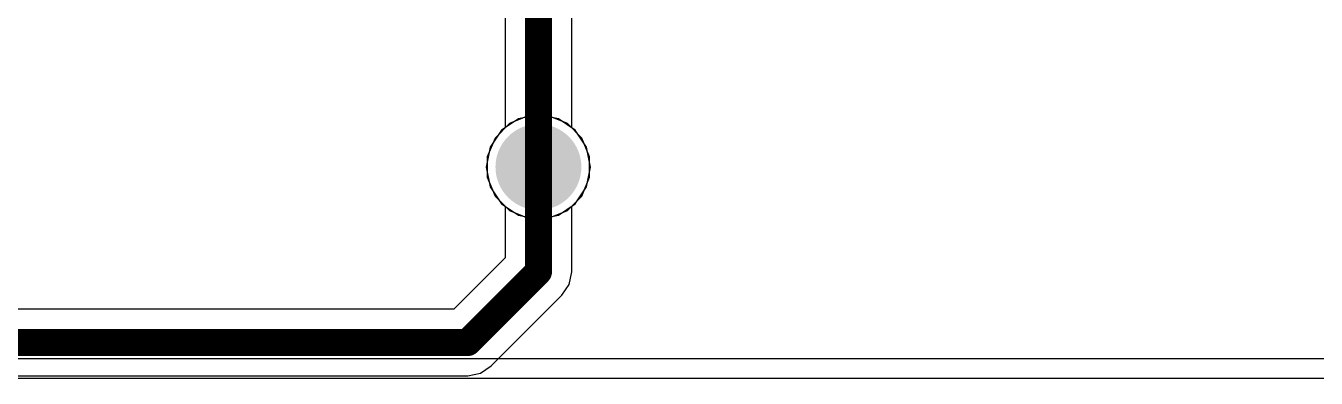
# Model space of a CAD drawing. Header units: inches. Extents: x -0.91 to 3.86, y -0.82 to 4.16.
# Drawn here: x 2.2304 to 2.7052, y 2.0379 to 2.1674 of the extents above; entities that cross this region are included whole.
import ezdxf

# ---------------------------------------------------------------- set-up
doc = ezdxf.new("R2010")
doc.units = ezdxf.units.IN
doc.header["$MEASUREMENT"] = 0
for name, color, linetype in [('Bottom Layer 1', 5, 'Continuous'), ('Bottom Solder', 6, 'Continuous'), ('GND+Signal', 16, 'Continuous'), ('PWR+Signal', 76, 'Continuous'), ('Top Layer 1', 1, 'Continuous'), ('Top Solder', 216, 'Continuous'), ('Via Holes', 16, 'Continuous')]:
    doc.layers.add(name, color=color, linetype=linetype)

msp = doc.modelspace()

# ---------------------------------------------------------------- hatches: boundary and pattern name
at = {"layer": 'Bottom Layer 1'}
h = msp.add_hatch(color=5, dxfattribs=at)
edge = h.paths.add_edge_path()
edge.add_arc((2.419, 2.1155), 0.01181, 0, 360)
at = {"layer": 'Bottom Solder'}
h = msp.add_hatch(color=6, dxfattribs=at)
edge = h.paths.add_edge_path()
edge.add_arc((2.419, 2.1155), 0.01581, 0, 360)
at = {"layer": 'GND+Signal'}
h = msp.add_hatch(color=16, dxfattribs=at)
edge = h.paths.add_edge_path()
edge.add_arc((2.419, 2.1155), 0.01181, 0, 360)
at = {"layer": 'PWR+Signal'}
h = msp.add_hatch(color=76, dxfattribs=at)
edge = h.paths.add_edge_path()
edge.add_arc((2.419, 2.1155), 0.01181, 0, 360)
at = {"layer": 'Top Layer 1'}
h = msp.add_hatch(color=1, dxfattribs=at)
edge = h.paths.add_edge_path()
edge.add_arc((2.419, 2.1155), 0.01181, 0, 360)
at = {"layer": 'Top Solder'}
h = msp.add_hatch(color=216, dxfattribs=at)
edge = h.paths.add_edge_path()
edge.add_arc((2.419, 2.1155), 0.01581, 0, 360)
at = {"layer": 'Via Holes'}
h = msp.add_hatch(color=7, dxfattribs=at)
edge = h.paths.add_edge_path()
edge.add_arc((2.419, 2.1155), 0.00591, 0, 360)

# ---------------------------------------------------------------- linework, layer by layer
at = {"layer": 'Bottom Layer 1'}
for p, q in [((2.41526, 2.13431), (2.40834, 2.13145)), ((2.42274, 2.13431), (2.41526, 2.13431)), ((2.42966, 2.13145), (2.42274, 2.13431)), ((2.40834, 2.13145), (2.40305, 2.12616)), ((2.43495, 2.12616), (2.42966, 2.13145)), ((2.40305, 2.12616), (2.40019, 2.11924)), ((2.43781, 2.11924), (2.43495, 2.12616)), ((2.40019, 2.11924), (2.40019, 2.11176)), ((2.43781, 2.11176), (2.43781, 2.11924)), ((2.40019, 2.11176), (2.40305, 2.10484)), ((2.43495, 2.10484), (2.43781, 2.11176)), ((2.40305, 2.10484), (2.40676, 2.10113)), ((2.43124, 2.10113), (2.43495, 2.10484)), ((2.40676, 2.10113), (2.40676, 2.08207)), ((2.43124, 2.077), (2.43124, 2.10113)), ((2.40676, 2.08207), (2.38793, 2.06324)), ((2.4303, 2.07232), (2.43124, 2.077)), ((2.42765, 2.06835), (2.4303, 2.07232)), ((2.40165, 2.04235), (2.42765, 2.06835)), ((2.38793, 2.06324), (1.52037, 2.06324)), ((2.39768, 2.0397), (2.40165, 2.04235)), ((1.52037, 2.03876), (2.393, 2.03876)), ((2.393, 2.03876), (2.39768, 2.0397))]:
    msp.add_line(p, q, dxfattribs=at)
for points in [[(2.419, 2.077, 0.01, 0.01, 0), (2.419, 2.1155, 0.01, 0.01, 0)], [(2.393, 2.051, 0.01, 0.01, 0), (2.419, 2.077, 0.01, 0.01, 0)], [(1.506, 2.051, 0.01, 0.01, 0), (2.393, 2.051, 0.01, 0.01, 0)]]:
    msp.add_lwpolyline(points, format="xyseb", dxfattribs=at)
for points in [[(2.4165, 2.1155, 0.005, 0.005, 1), (2.4215, 2.1155, 0.005, 0.005, 1)], [(2.4165, 2.077, 0.005, 0.005, 1), (2.4215, 2.077, 0.005, 0.005, 1)], [(2.4165, 2.077, 0.005, 0.005, 1), (2.4215, 2.077, 0.005, 0.005, 1)], [(2.3905, 2.051, 0.005, 0.005, 1), (2.3955, 2.051, 0.005, 0.005, 1)], [(2.3905, 2.051, 0.005, 0.005, 1), (2.3955, 2.051, 0.005, 0.005, 1)]]:
    msp.add_lwpolyline(points, format="xyseb", close=True, dxfattribs=at)
at = {"layer": 'GND+Signal'}
for p, q in [((2.41166, 2.13322), (2.40544, 2.12906)), ((2.419, 2.13468), (2.41166, 2.13322)), ((2.42634, 2.13322), (2.419, 2.13468)), ((2.43256, 2.12906), (2.42634, 2.13322)), ((2.40544, 2.12906), (2.40128, 2.12284)), ((2.43672, 2.12284), (2.43256, 2.12906)), ((2.40128, 2.12284), (2.39982, 2.1155)), ((2.43818, 2.1155), (2.43672, 2.12284)), ((2.39982, 2.1155), (2.40128, 2.10816)), ((2.43672, 2.10816), (2.43818, 2.1155)), ((2.40128, 2.10816), (2.40544, 2.10194)), ((2.43256, 2.10194), (2.43672, 2.10816)), ((2.40544, 2.10194), (2.41166, 2.09778)), ((2.42634, 2.09778), (2.43256, 2.10194)), ((2.41166, 2.09778), (2.419, 2.09632)), ((2.419, 2.09632), (2.42634, 2.09778)), ((3.00135, 2.045), (1.59222, 2.045)), ((1.59222, 2.03786), (2.99257, 2.03786))]:
    msp.add_line(p, q, dxfattribs=at)
at = {"layer": 'PWR+Signal'}
for p, q in [((2.41526, 2.13431), (2.40834, 2.13145)), ((2.42274, 2.13431), (2.41526, 2.13431)), ((2.42966, 2.13145), (2.42274, 2.13431)), ((2.40834, 2.13145), (2.40305, 2.12616)), ((2.43495, 2.12616), (2.42966, 2.13145)), ((2.40305, 2.12616), (2.40019, 2.11924)), ((2.43781, 2.11924), (2.43495, 2.12616)), ((2.40019, 2.11924), (2.40019, 2.11176)), ((2.43781, 2.11176), (2.43781, 2.11924)), ((2.40019, 2.11176), (2.40305, 2.10484)), ((2.43495, 2.10484), (2.43781, 2.11176)), ((2.40305, 2.10484), (2.40834, 2.09955)), ((2.42966, 2.09955), (2.43495, 2.10484)), ((2.40834, 2.09955), (2.41526, 2.09669)), ((2.42274, 2.09669), (2.42966, 2.09955)), ((2.41526, 2.09669), (2.42274, 2.09669))]:
    msp.add_line(p, q, dxfattribs=at)
at = {"layer": 'Top Layer 1'}
for p, q in [((2.43124, 2.12987), (2.43124, 2.50244)), ((2.40676, 2.40421), (2.40676, 2.12987)), ((2.40676, 2.12987), (2.40305, 2.12616)), ((2.43495, 2.12616), (2.43124, 2.12987)), ((2.40305, 2.12616), (2.40019, 2.11924)), ((2.43781, 2.11924), (2.43495, 2.12616)), ((2.40019, 2.11924), (2.40019, 2.11176)), ((2.43781, 2.11176), (2.43781, 2.11924)), ((2.40019, 2.11176), (2.40305, 2.10484)), ((2.43495, 2.10484), (2.43781, 2.11176)), ((2.40305, 2.10484), (2.40834, 2.09955)), ((2.42966, 2.09955), (2.43495, 2.10484)), ((2.40834, 2.09955), (2.41526, 2.09669)), ((2.42274, 2.09669), (2.42966, 2.09955)), ((2.41526, 2.09669), (2.42274, 2.09669))]:
    msp.add_line(p, q, dxfattribs=at)
msp.add_lwpolyline([(2.419, 2.1155, 0.01, 0.01, 0), (2.419, 2.51681, 0.01, 0.01, 0)], format="xyseb", dxfattribs=at)
msp.add_lwpolyline([(2.4165, 2.1155, 0.005, 0.005, 1), (2.4215, 2.1155, 0.005, 0.005, 1)], format="xyseb", close=True, dxfattribs=at)

doc.saveas('drawing.dxf')
